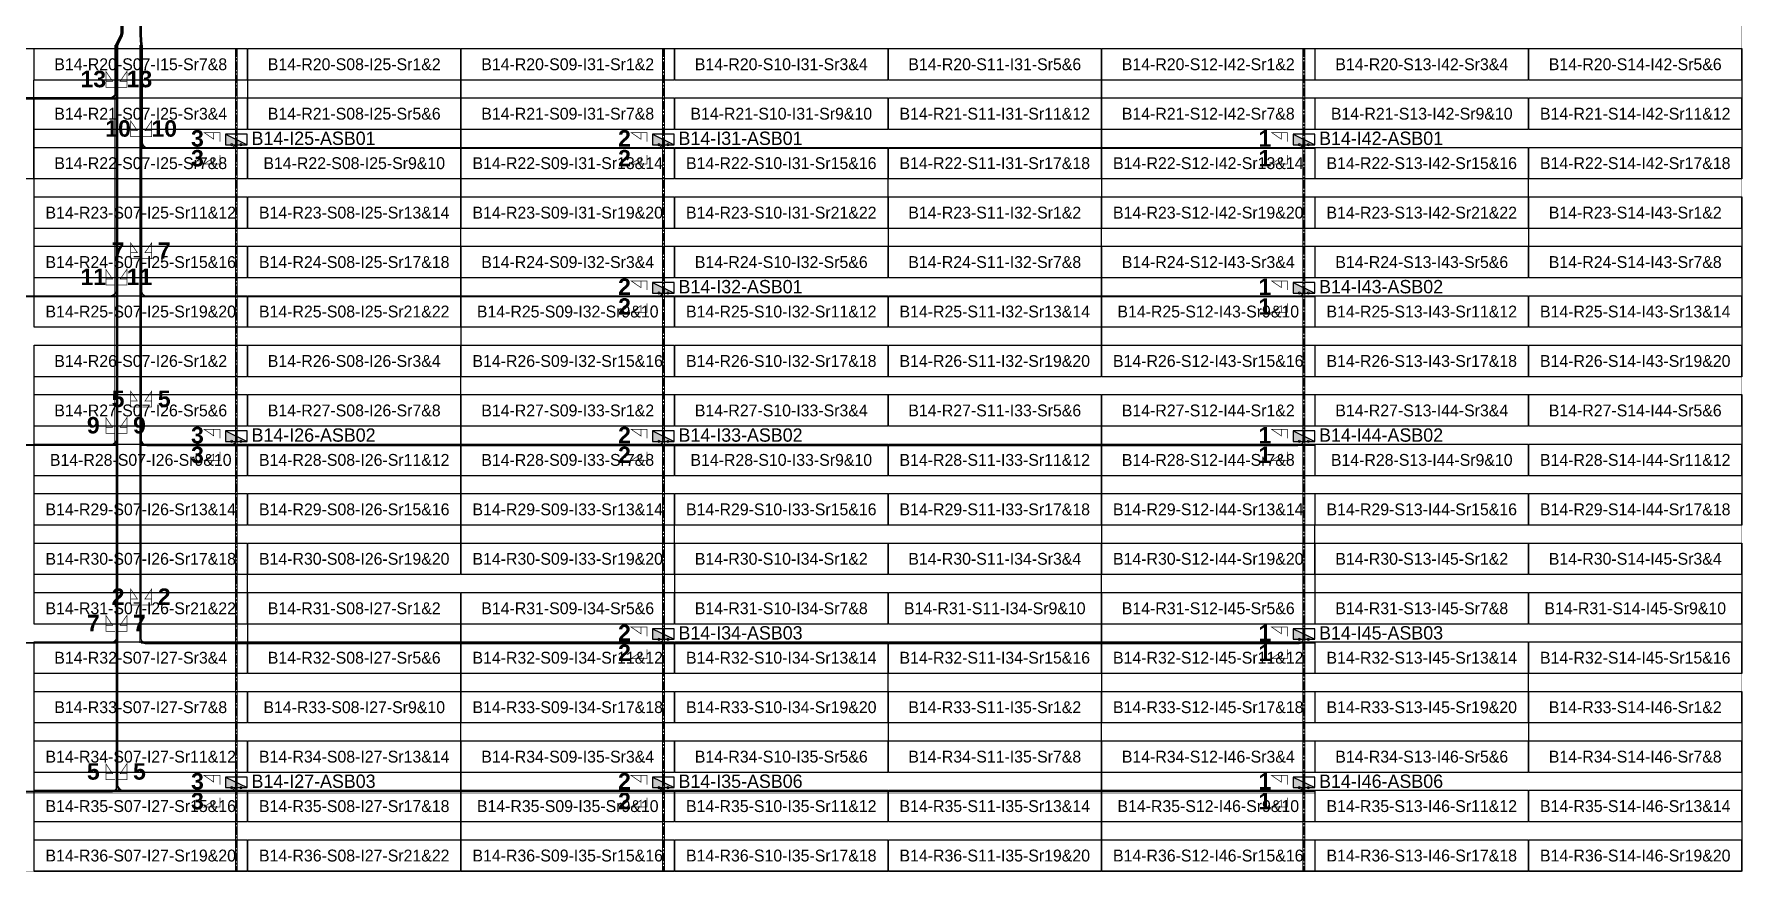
# Model space of a CAD drawing. Header units: metres. Extents: x 529524 to 529977, y 2674144 to 2674419.
# Drawn here: x 529718.4 to 529977.5, y 2674144.2 to 2674271.2 of the extents above; entities that cross this region are included whole.
import ezdxf
from ezdxf.enums import TextEntityAlignment as Align

# ---------------------------------------------------------------- set-up
doc = ezdxf.new("R2010")
doc.units = ezdxf.units.M
doc.linetypes.add('CENTER', pattern=[2, 1.25, -0.25, 0.25, -0.25])
doc.layers.add('Boundary-12.5 MW Block', color=6, linetype='Continuous', lineweight=9)
doc.layers.add('PILE', color=1, linetype='Continuous', lineweight=15)
for name, color, linetype in [('DC Trench BL-14', 40, 'Continuous'), ('E-Inverter Grouping', 2, 'Continuous'), ('Excavation', 7, 'Continuous'), ('Inverter Block-14', 7, 'Continuous'), ('LT Cable(AG) INV to LT Panel BL-14', 2, 'Continuous'), ('Messenger Wire Block-13 (Master Path)', 30, 'Continuous'), ('Messenger Wire Block-14 (MW Path)', 191, 'Continuous'), ('Messenger Wire Exc Link', 7, 'Continuous'), ('MMS Table Block-14', 8, 'Continuous'), ('Plan Line - DC BL-14', 40, 'Continuous'), ('Section Marking BL-14', 2, 'Continuous')]:
    doc.layers.add(name, color=color, linetype=linetype)
doc.styles.add('BoldTextStyle', font='arialbd.ttf')
doc.styles.get("Standard").update_dxf_attribs({"font": 'Adani Regular.ttf'})

# ---------------------------------------------------------------- blocks, each defined once
blk = doc.blocks.new('MMS Table (32.292 x 4.788)')
at = {"color": 0}
blk.add_lwpolyline([(0, -0.002), (0, 4.786), (32.292, 4.786), (32.292, -0.002)], close=True, dxfattribs=at)
at = {"color": 7}
blk.add_attdef('ID1', text='', height=1.8, dxfattribs=at).set_placement((16.146, 2.392), align=Align.MIDDLE_CENTER)
blk = doc.blocks.new('Inverter Block')
h = blk.add_hatch(color=0)
h.dxf.hatch_style = 1
h.paths.add_polyline_path([(-1.46, 2.27), (-1.46, 0.85), (1.46, 0.85)])
at = {"color": 0}
blk.add_lwpolyline([(1.46, 2.27), (-1.46, 2.27), (-1.46, 0.85), (1.46, 0.85)], close=True, dxfattribs=at)
blk.add_lwpolyline([(-1.46, 2.27), (1.46, 0.85)], dxfattribs=at)
at = {"layer": 'PILE'}
for centre in [(-0.61, 0.85), (0.61, 0.85)]:
    blk.add_circle(centre, 0.156, dxfattribs=at)
at = {"color": 7}
blk.add_attdef('ID', (-1.46, 3.01), '', height=1.8, dxfattribs=at)

msp = doc.modelspace()

# ---------------------------------------------------------------- linework, layer by layer
at = {"layer": 'Boundary-12.5 MW Block', "const_width": 0.05}
msp.add_lwpolyline([(529524.05, 2674419.08), (529945.04, 2674419.08), (529945.04, 2674411.58), (529977.44, 2674411.58), (529977.44, 2674144.29), (529524.05, 2674144.29)], close=True, dxfattribs=at)
at = {"layer": 'DC Trench BL-14', "color": 40, "const_width": 0.15}
for points in [[(529749.2, 2674269.08), (529748.9, 2674269.08), (529748.9, 2674144.29), (529749.2, 2674144.29)], [(529813.99, 2674269.08), (529813.69, 2674269.08), (529813.69, 2674144.29), (529813.99, 2674144.29)], [(529911.16, 2674269.08), (529910.86, 2674269.08), (529910.86, 2674144.29), (529911.16, 2674144.29)]]:
    msp.add_lwpolyline(points, close=True, dxfattribs=at)
at = {"layer": 'E-Inverter Grouping'}
for points in [[(529750.69, 2674269.08), (529750.69, 2674264.29), (529718.3, 2674264.29), (529718.3, 2674249.29), (529653.52, 2674249.29), (529653.52, 2674241.79), (529621.22, 2674241.79), (529621.22, 2674269.08)], [(529718.4, 2674226.79), (529718.4, 2674261.58), (529750.79, 2674261.58), (529750.79, 2674269.08), (529783.08, 2674269.08), (529783.08, 2674226.79)], [(529880.26, 2674269.08), (529880.26, 2674249.29), (529847.87, 2674249.29), (529847.87, 2674241.79), (529783.18, 2674241.79), (529783.18, 2674269.08)], [(529977.44, 2674269.08), (529977.44, 2674249.29), (529945.04, 2674249.29), (529945.04, 2674241.79), (529880.36, 2674241.79), (529880.36, 2674269.08)], [(529783.08, 2674224.08), (529783.08, 2674189.29), (529750.69, 2674189.29), (529750.69, 2674181.79), (529718.4, 2674181.79), (529718.4, 2674224.08)], [(529783.08, 2674144.29), (529718.4, 2674144.29), (529718.4, 2674179.08), (529750.79, 2674179.08), (529750.79, 2674186.58), (529783.08, 2674186.58)]]:
    msp.add_lwpolyline(points, close=True, dxfattribs=at)
at = {"layer": 'E-Inverter Grouping', "color": 3}
for points in [[(529880.26, 2674219.29), (529783.18, 2674219.29), (529783.18, 2674239.08), (529847.97, 2674239.08), (529847.97, 2674246.58), (529880.26, 2674246.58)], [(529977.44, 2674219.29), (529880.36, 2674219.29), (529880.36, 2674239.08), (529945.14, 2674239.08), (529945.14, 2674246.58), (529977.44, 2674246.58)], [(529880.26, 2674216.58), (529880.26, 2674196.79), (529815.48, 2674196.79), (529815.48, 2674189.29), (529783.18, 2674189.29), (529783.18, 2674216.58)], [(529977.44, 2674216.58), (529977.44, 2674196.79), (529912.65, 2674196.79), (529912.65, 2674189.29), (529880.36, 2674189.29), (529880.36, 2674216.58)], [(529880.26, 2674194.08), (529880.26, 2674174.29), (529847.87, 2674174.29), (529847.87, 2674166.79), (529783.18, 2674166.79), (529783.18, 2674186.58), (529815.58, 2674186.58), (529815.58, 2674194.08)], [(529977.44, 2674194.08), (529977.44, 2674174.29), (529945.04, 2674174.29), (529945.04, 2674166.79), (529880.36, 2674166.79), (529880.36, 2674186.58), (529912.75, 2674186.58), (529912.75, 2674194.08)], [(529880.26, 2674144.29), (529783.18, 2674144.29), (529783.18, 2674164.08), (529847.97, 2674164.08), (529847.97, 2674171.58), (529880.26, 2674171.58)], [(529977.44, 2674144.29), (529880.36, 2674144.29), (529880.36, 2674164.08), (529945.14, 2674164.08), (529945.14, 2674171.58), (529977.44, 2674171.58)]]:
    msp.add_lwpolyline(points, close=True, dxfattribs=at)
at = {"layer": 'Excavation', "color": 3, "const_width": 0.1}
for points in [[(529739.11, 2674301.17), (529731.65, 2674301.17), (529731.65, 2674271.21)], [(529739.27, 2674299.25), (529734.5, 2674299.25), (529734.5, 2674271.18)]]:
    msp.add_lwpolyline(points, dxfattribs=at)
at = {"layer": 'LT Cable(AG) INV to LT Panel BL-14'}
for points in [[(529746.48, 2674300.35), (529740.99, 2674300.35, -0.129355), (529740.55, 2674300.47), (529739.32, 2674301.17, 0.129355), (529738.88, 2674301.28), (529732.43, 2674301.28, 0.414214), (529731.53, 2674300.38), (529731.53, 2674271.44, -0.114534), (529731.44, 2674271.04), (529730.83, 2674269.81, 0.114534), (529730.74, 2674269.41), (529730.74, 2674262.45, -0.414214), (529729.84, 2674261.55), (529591.37, 2674261.55, -0.414214), (529590.47, 2674262.45), (529590.47, 2674262.69)], [(529746.48, 2674300.3), (529740.99, 2674300.3, -0.129355), (529740.55, 2674300.42), (529739.32, 2674301.12, 0.129355), (529738.88, 2674301.23), (529732.48, 2674301.23, 0.414214), (529731.58, 2674300.33), (529731.58, 2674271.43, -0.114534), (529731.49, 2674271.03), (529730.88, 2674269.8, 0.114534), (529730.79, 2674269.4), (529730.79, 2674232.4, -0.414214), (529729.89, 2674231.5), (529591.37, 2674231.5, -0.414214), (529590.47, 2674232.4), (529590.47, 2674232.69)], [(529744.54, 2674300.25), (529740.99, 2674300.25, -0.129355), (529740.55, 2674300.37), (529739.32, 2674301.07, 0.129355), (529738.88, 2674301.18), (529732.53, 2674301.18, 0.414214), (529731.63, 2674300.28), (529731.63, 2674271.42, -0.114534), (529731.54, 2674271.02), (529730.93, 2674269.78, 0.114534), (529730.84, 2674269.39), (529730.84, 2674209.85, -0.414214), (529729.94, 2674208.95), (529591.37, 2674208.95, -0.414214), (529590.47, 2674209.85), (529590.47, 2674210.19)], [(529744.54, 2674300.2), (529740.99, 2674300.2, -0.129355), (529740.55, 2674300.32), (529739.32, 2674301.02, 0.129355), (529738.88, 2674301.13), (529732.58, 2674301.13, 0.414214), (529731.68, 2674300.23), (529731.68, 2674271.41, -0.114534), (529731.59, 2674271.01), (529730.98, 2674269.77, 0.114534), (529730.89, 2674269.38), (529730.89, 2674179.8, -0.414214), (529729.99, 2674178.9), (529591.37, 2674178.9, -0.414214), (529590.47, 2674179.8), (529590.47, 2674180.19)], [(529742.47, 2674300.15), (529740.99, 2674300.15, -0.129355), (529740.55, 2674300.27), (529739.32, 2674300.97, 0.129355), (529738.88, 2674301.08), (529732.63, 2674301.08, 0.414214), (529731.73, 2674300.18), (529731.73, 2674271.39, -0.114534), (529731.64, 2674271), (529731.03, 2674269.76, 0.114534), (529730.94, 2674269.36), (529730.94, 2674157.25, -0.414214), (529730.04, 2674156.35), (529591.37, 2674156.35, -0.414214), (529590.47, 2674157.25), (529590.47, 2674157.69)], [(529746.48, 2674300.38), (529740.99, 2674300.38, -0.129355), (529740.55, 2674300.5), (529739.32, 2674301.19, 0.129355), (529738.88, 2674301.31), (529732.41, 2674301.31, 0.414214), (529731.51, 2674300.41), (529731.51, 2674271.45, -0.114534), (529731.42, 2674271.05), (529730.81, 2674269.81, 0.114534), (529730.72, 2674269.42), (529730.72, 2674262.47, -0.414214), (529729.82, 2674261.57), (529688.55, 2674261.57, -0.414214), (529687.65, 2674262.47), (529687.65, 2674262.69)], [(529746.48, 2674300.33), (529740.99, 2674300.33, -0.129355), (529740.55, 2674300.45), (529739.32, 2674301.14, 0.129355), (529738.88, 2674301.26), (529732.46, 2674301.26, 0.414214), (529731.56, 2674300.36), (529731.56, 2674271.44, -0.114534), (529731.47, 2674271.04), (529730.86, 2674269.8, 0.114534), (529730.77, 2674269.41), (529730.77, 2674232.42, -0.414214), (529729.87, 2674231.52), (529688.55, 2674231.52, -0.414214), (529687.65, 2674232.42), (529687.65, 2674232.69)], [(529744.54, 2674300.28), (529740.99, 2674300.28, -0.129355), (529740.55, 2674300.4), (529739.32, 2674301.09, 0.129355), (529738.88, 2674301.21), (529732.51, 2674301.21, 0.414214), (529731.61, 2674300.31), (529731.61, 2674271.42, -0.114534), (529731.52, 2674271.03), (529730.91, 2674269.79, 0.114534), (529730.82, 2674269.39), (529730.82, 2674209.87, -0.414214), (529729.92, 2674208.97), (529688.55, 2674208.97, -0.414214), (529687.65, 2674209.87), (529687.65, 2674210.19)], [(529744.54, 2674300.23), (529740.99, 2674300.23, -0.129355), (529740.55, 2674300.35), (529739.32, 2674301.04, 0.129355), (529738.88, 2674301.16), (529732.56, 2674301.16, 0.414214), (529731.66, 2674300.26), (529731.66, 2674271.41, -0.114534), (529731.57, 2674271.02), (529730.96, 2674269.78, 0.114534), (529730.87, 2674269.38), (529730.87, 2674179.82, -0.414214), (529729.97, 2674178.92), (529688.55, 2674178.92, -0.414214), (529687.65, 2674179.82), (529687.65, 2674180.19)], [(529742.47, 2674300.18), (529740.99, 2674300.18, -0.129355), (529740.55, 2674300.3), (529739.32, 2674300.99, 0.129355), (529738.88, 2674301.11), (529732.61, 2674301.11, 0.414214), (529731.71, 2674300.21), (529731.71, 2674271.4, -0.114534), (529731.62, 2674271), (529731.01, 2674269.77, 0.114534), (529730.92, 2674269.37), (529730.92, 2674157.27, -0.414214), (529730.02, 2674156.37), (529688.55, 2674156.37, -0.414214), (529687.65, 2674157.27), (529687.65, 2674157.69)], [(529742.47, 2674300.13), (529740.99, 2674300.13, -0.129355), (529740.55, 2674300.25), (529739.32, 2674300.94, 0.129355), (529738.88, 2674301.06), (529732.66, 2674301.06, 0.414214), (529731.76, 2674300.16), (529731.76, 2674271.39, -0.114534), (529731.67, 2674270.99), (529731.06, 2674269.76, 0.114534), (529730.97, 2674269.36), (529730.97, 2674157.45, 0.414214), (529731.87, 2674156.55), (529910.11, 2674156.55, 0.414214), (529911.01, 2674157.45), (529911.01, 2674157.69)], [(529742.47, 2674300.1), (529740.99, 2674300.1, -0.129355), (529740.55, 2674300.22), (529739.32, 2674300.92, 0.129355), (529738.88, 2674301.03), (529732.68, 2674301.03, 0.414214), (529731.78, 2674300.13), (529731.78, 2674271.38, -0.114534), (529731.69, 2674270.99), (529731.08, 2674269.75, 0.114534), (529730.99, 2674269.35), (529730.99, 2674157.47, 0.414214), (529731.89, 2674156.57), (529812.94, 2674156.57, 0.414214), (529813.84, 2674157.47), (529813.84, 2674157.69)]]:
    msp.add_lwpolyline(points, format="xyb", dxfattribs=at)
at = {"layer": 'LT Cable(AG) INV to LT Panel BL-14', "color": 5}
for points in [[(529741.45, 2674299.77), (529741.25, 2674299.77, -0.14706), (529740.76, 2674299.92), (529739.34, 2674300.86, 0.14706), (529738.84, 2674301.01), (529732.71, 2674301.01, 0.414214), (529731.81, 2674300.11), (529731.81, 2674271.38, -0.114534), (529731.72, 2674270.98), (529731.11, 2674269.74, 0.114534), (529731.02, 2674269.35), (529731.02, 2674157.5, 0.414214), (529731.92, 2674156.6), (529748.15, 2674156.6, 0.414214), (529749.05, 2674157.5), (529749.05, 2674157.69)], [(529741.45, 2674299.73), (529741.15, 2674299.73, 0.05366), (529740.95, 2674299.71), (529739.37, 2674299.37, -0.05366), (529739.18, 2674299.35), (529735.3, 2674299.35, 0.414214), (529734.4, 2674298.45), (529734.4, 2674271.2, 0.017353), (529734.4, 2674271.14), (529734.5, 2674269.62, -0.017353), (529734.51, 2674269.56), (529734.51, 2674179.74, 0.414214), (529735.41, 2674178.84), (529910.11, 2674178.84, 0.414214), (529911.01, 2674179.74), (529911.01, 2674180.19)], [(529741.45, 2674299.71), (529741.15, 2674299.71, 0.05366), (529740.95, 2674299.69), (529739.37, 2674299.34, -0.05366), (529739.18, 2674299.32), (529735.32, 2674299.32, 0.414214), (529734.42, 2674298.42), (529734.42, 2674271.21, 0.017353), (529734.42, 2674271.14), (529734.53, 2674269.62, -0.017353), (529734.53, 2674269.56), (529734.53, 2674179.76, 0.414214), (529735.43, 2674178.86), (529812.94, 2674178.86, 0.414214), (529813.84, 2674179.76), (529813.84, 2674180.19)], [(529743.44, 2674299.68), (529741.15, 2674299.68, 0.05366), (529740.95, 2674299.66), (529739.37, 2674299.32, -0.05366), (529739.18, 2674299.3), (529735.35, 2674299.3, 0.414214), (529734.45, 2674298.4), (529734.45, 2674271.21, 0.017353), (529734.45, 2674271.14), (529734.55, 2674269.62, -0.017353), (529734.56, 2674269.56), (529734.56, 2674209.79, 0.414214), (529735.46, 2674208.89), (529910.11, 2674208.89, 0.414214), (529911.01, 2674209.79), (529911.01, 2674210.19)], [(529743.44, 2674299.66), (529741.15, 2674299.66, 0.05366), (529740.95, 2674299.64), (529739.37, 2674299.29, -0.05366), (529739.18, 2674299.27), (529735.37, 2674299.27, 0.414214), (529734.47, 2674298.37), (529734.47, 2674271.21, 0.017353), (529734.47, 2674271.14), (529734.58, 2674269.62, -0.017353), (529734.58, 2674269.56), (529734.58, 2674209.81, 0.414214), (529735.48, 2674208.91), (529812.94, 2674208.91, 0.414214), (529813.84, 2674209.81), (529813.84, 2674210.19)], [(529743.44, 2674299.63), (529741.15, 2674299.63, 0.05366), (529740.95, 2674299.61), (529739.37, 2674299.27, -0.05366), (529739.18, 2674299.25), (529735.4, 2674299.25, 0.414214), (529734.5, 2674298.35), (529734.5, 2674271.21, 0.017353), (529734.5, 2674271.15), (529734.6, 2674269.63, -0.017353), (529734.61, 2674269.56), (529734.61, 2674209.84, 0.414214), (529735.51, 2674208.94), (529748.15, 2674208.94, 0.414214), (529749.05, 2674209.84), (529749.05, 2674210.19)], [(529743.44, 2674299.61), (529741.15, 2674299.61, 0.05366), (529740.95, 2674299.59), (529739.37, 2674299.24, -0.05366), (529739.18, 2674299.22), (529735.42, 2674299.22, 0.414214), (529734.52, 2674298.32), (529734.52, 2674271.21, 0.017353), (529734.52, 2674271.15), (529734.63, 2674269.63, -0.017353), (529734.63, 2674269.56), (529734.63, 2674232.36, 0.414214), (529735.53, 2674231.46), (529910.11, 2674231.46, 0.414214), (529911.01, 2674232.36), (529911.01, 2674232.69)], [(529745.6, 2674299.58), (529741.15, 2674299.58, 0.05366), (529740.95, 2674299.56), (529739.37, 2674299.22, -0.05366), (529739.18, 2674299.2), (529735.45, 2674299.2, 0.414214), (529734.55, 2674298.3), (529734.55, 2674271.21, 0.017353), (529734.55, 2674271.15), (529734.65, 2674269.63, -0.017353), (529734.66, 2674269.56), (529734.66, 2674232.39, 0.414214), (529735.56, 2674231.49), (529812.94, 2674231.49, 0.414214), (529813.84, 2674232.39), (529813.84, 2674232.69)], [(529745.6, 2674299.56), (529741.15, 2674299.56, 0.05366), (529740.95, 2674299.54), (529739.37, 2674299.19, -0.05366), (529739.18, 2674299.17), (529735.47, 2674299.17, 0.414214), (529734.57, 2674298.27), (529734.57, 2674271.21, 0.017353), (529734.57, 2674271.15), (529734.68, 2674269.63, -0.017353), (529734.68, 2674269.57), (529734.68, 2674254.91, 0.414214), (529735.58, 2674254.01), (529910.11, 2674254.01, 0.414214), (529911.01, 2674254.91), (529911.01, 2674255.19)], [(529745.6, 2674299.53), (529741.15, 2674299.53, 0.05366), (529740.95, 2674299.51), (529739.37, 2674299.17, -0.05366), (529739.18, 2674299.15), (529735.5, 2674299.15, 0.414214), (529734.6, 2674298.25), (529734.6, 2674271.21, 0.017353), (529734.6, 2674271.15), (529734.7, 2674269.63, -0.017353), (529734.71, 2674269.57), (529734.71, 2674254.94, 0.414214), (529735.61, 2674254.04), (529812.94, 2674254.04, 0.414214), (529813.84, 2674254.94), (529813.84, 2674255.19)], [(529745.6, 2674299.51), (529741.15, 2674299.51, 0.05366), (529740.95, 2674299.49), (529739.37, 2674299.14, -0.05366), (529739.18, 2674299.12), (529735.52, 2674299.12, 0.414214), (529734.62, 2674298.22), (529734.62, 2674271.21, 0.017353), (529734.62, 2674271.15), (529734.73, 2674269.63, -0.017353), (529734.73, 2674269.57), (529734.73, 2674254.96, 0.414214), (529735.63, 2674254.06), (529748.15, 2674254.06, 0.414214), (529749.05, 2674254.96), (529749.05, 2674255.19)]]:
    msp.add_lwpolyline(points, format="xyb", dxfattribs=at)
at = {"layer": 'Messenger Wire Block-13 (Master Path)'}
for points in [[(529730.85, 2674156.44), (529730.85, 2674269.59)], [(529734.61, 2674178.94), (529734.61, 2674269.59)], [(529588.83, 2674261.44), (529730.85, 2674261.44)], [(529734.61, 2674253.94), (529912.65, 2674253.94)], [(529588.83, 2674231.44), (529730.85, 2674231.44)], [(529734.61, 2674231.44), (529912.65, 2674231.44)], [(529588.83, 2674208.94), (529730.85, 2674208.94)], [(529734.61, 2674208.94), (529912.65, 2674208.94)], [(529588.83, 2674178.94), (529730.85, 2674178.94)], [(529734.61, 2674178.94), (529912.65, 2674178.94)], [(529588.83, 2674156.44), (529912.65, 2674156.44)]]:
    msp.add_lwpolyline(points, dxfattribs=at)
at = {"layer": 'Messenger Wire Block-14 (MW Path)', "const_width": 0.1}
for points in [[(529730.6, 2674208.94), (529730.6, 2674269.59)], [(529731.1, 2674156.44), (529731.1, 2674269.59)], [(529734.36, 2674178.94), (529734.36, 2674269.59)], [(529734.86, 2674253.94), (529734.86, 2674269.59)], [(529588.83, 2674261.44), (529730.85, 2674261.44)], [(529734.61, 2674253.94), (529912.65, 2674253.94)], [(529588.83, 2674231.44), (529730.85, 2674231.44)], [(529734.61, 2674231.44), (529912.65, 2674231.44)], [(529588.83, 2674208.94), (529730.85, 2674208.94)], [(529734.61, 2674208.94), (529912.65, 2674208.94)], [(529588.83, 2674178.94), (529730.85, 2674178.94)], [(529734.61, 2674178.94), (529912.65, 2674178.94)], [(529588.83, 2674156.19), (529912.65, 2674156.19)]]:
    msp.add_lwpolyline(points, dxfattribs=at)
at = {"layer": 'Messenger Wire Exc Link'}
for points in [[(529731.65, 2674271.21), (529730.85, 2674269.59)], [(529734.5, 2674271.18), (529734.61, 2674269.59)]]:
    msp.add_lwpolyline(points, dxfattribs=at)
at = {"layer": 'Plan Line - DC BL-14', "color": 6, "linetype": 'CENTER'}
for points in [[(529749.05, 2674269.08), (529749.05, 2674144.29)], [(529813.84, 2674269.08), (529813.84, 2674144.29)], [(529911.01, 2674269.08), (529911.01, 2674144.29)]]:
    msp.add_lwpolyline(points, dxfattribs=at)
at = {"layer": 'Section Marking BL-14', "color": 94, "lineweight": 35, "true_color": 0x00a500, "const_width": 0.1}
for points in [[(529730.65, 2674263.19), (529729.26, 2674263.19), (529729.26, 2674265.59), (529730.27, 2674264.11), (529729.26, 2674264.11)], [(529731.05, 2674263.19), (529732.44, 2674263.19), (529732.44, 2674265.59), (529731.43, 2674264.11), (529732.44, 2674264.11)], [(529734.41, 2674255.69), (529733.02, 2674255.69), (529733.02, 2674258.09), (529734.03, 2674256.61), (529733.02, 2674256.61)], [(529734.81, 2674255.69), (529736.2, 2674255.69), (529736.2, 2674258.09), (529735.19, 2674256.61), (529736.2, 2674256.61)], [(529746.55, 2674254.94), (529746.55, 2674256.33), (529744.15, 2674256.33), (529745.63, 2674255.32), (529745.63, 2674256.33)], [(529811.34, 2674254.94), (529811.34, 2674256.33), (529808.94, 2674256.33), (529810.42, 2674255.32), (529810.42, 2674256.33)], [(529908.51, 2674254.94), (529908.51, 2674256.33), (529906.11, 2674256.33), (529907.59, 2674255.32), (529907.59, 2674256.33)], [(529746.55, 2674252.94), (529746.55, 2674251.55), (529744.15, 2674251.55), (529745.63, 2674252.56), (529745.63, 2674251.55)], [(529811.34, 2674252.94), (529811.34, 2674251.55), (529808.94, 2674251.55), (529810.42, 2674252.56), (529810.42, 2674251.55)], [(529908.51, 2674252.94), (529908.51, 2674251.55), (529906.11, 2674251.55), (529907.59, 2674252.56), (529907.59, 2674251.55)], [(529734.41, 2674237.19), (529733.02, 2674237.19), (529733.02, 2674239.59), (529734.03, 2674238.11), (529733.02, 2674238.11)], [(529734.81, 2674237.19), (529736.2, 2674237.19), (529736.2, 2674239.59), (529735.19, 2674238.11), (529736.2, 2674238.11)], [(529730.65, 2674233.19), (529729.26, 2674233.19), (529729.26, 2674235.59), (529730.27, 2674234.11), (529729.26, 2674234.11)], [(529731.05, 2674233.19), (529732.44, 2674233.19), (529732.44, 2674235.59), (529731.43, 2674234.11), (529732.44, 2674234.11)], [(529811.34, 2674232.44), (529811.34, 2674233.83), (529808.94, 2674233.83), (529810.42, 2674232.82), (529810.42, 2674233.83)], [(529908.51, 2674232.44), (529908.51, 2674233.83), (529906.11, 2674233.83), (529907.59, 2674232.82), (529907.59, 2674233.83)], [(529811.34, 2674230.44), (529811.34, 2674229.05), (529808.94, 2674229.05), (529810.42, 2674230.06), (529810.42, 2674229.05)], [(529908.51, 2674230.44), (529908.51, 2674229.05), (529906.11, 2674229.05), (529907.59, 2674230.06), (529907.59, 2674229.05)], [(529734.41, 2674214.69), (529733.02, 2674214.69), (529733.02, 2674217.09), (529734.03, 2674215.61), (529733.02, 2674215.61)], [(529734.81, 2674214.69), (529736.2, 2674214.69), (529736.2, 2674217.09), (529735.19, 2674215.61), (529736.2, 2674215.61)], [(529730.65, 2674210.69), (529729.26, 2674210.69), (529729.26, 2674213.09), (529730.27, 2674211.61), (529729.26, 2674211.61)], [(529731.05, 2674210.69), (529732.44, 2674210.69), (529732.44, 2674213.09), (529731.43, 2674211.61), (529732.44, 2674211.61)], [(529746.55, 2674209.94), (529746.55, 2674211.33), (529744.15, 2674211.33), (529745.63, 2674210.32), (529745.63, 2674211.33)], [(529811.34, 2674209.94), (529811.34, 2674211.33), (529808.94, 2674211.33), (529810.42, 2674210.32), (529810.42, 2674211.33)], [(529908.51, 2674209.94), (529908.51, 2674211.33), (529906.11, 2674211.33), (529907.59, 2674210.32), (529907.59, 2674211.33)], [(529746.55, 2674207.94), (529746.55, 2674206.55), (529744.15, 2674206.55), (529745.63, 2674207.56), (529745.63, 2674206.55)], [(529811.34, 2674207.94), (529811.34, 2674206.55), (529808.94, 2674206.55), (529810.42, 2674207.56), (529810.42, 2674206.55)], [(529908.51, 2674207.94), (529908.51, 2674206.55), (529906.11, 2674206.55), (529907.59, 2674207.56), (529907.59, 2674206.55)], [(529734.41, 2674184.69), (529733.02, 2674184.69), (529733.02, 2674187.09), (529734.03, 2674185.61), (529733.02, 2674185.61)], [(529734.81, 2674184.69), (529736.2, 2674184.69), (529736.2, 2674187.09), (529735.19, 2674185.61), (529736.2, 2674185.61)], [(529730.65, 2674180.69), (529729.26, 2674180.69), (529729.26, 2674183.09), (529730.27, 2674181.61), (529729.26, 2674181.61)], [(529731.05, 2674180.69), (529732.44, 2674180.69), (529732.44, 2674183.09), (529731.43, 2674181.61), (529732.44, 2674181.61)], [(529811.34, 2674179.94), (529811.34, 2674181.33), (529808.94, 2674181.33), (529810.42, 2674180.32), (529810.42, 2674181.33)], [(529908.51, 2674179.94), (529908.51, 2674181.33), (529906.11, 2674181.33), (529907.59, 2674180.32), (529907.59, 2674181.33)], [(529811.34, 2674177.94), (529811.34, 2674176.55), (529808.94, 2674176.55), (529810.42, 2674177.56), (529810.42, 2674176.55)], [(529908.51, 2674177.94), (529908.51, 2674176.55), (529906.11, 2674176.55), (529907.59, 2674177.56), (529907.59, 2674176.55)], [(529730.65, 2674158.19), (529729.26, 2674158.19), (529729.26, 2674160.59), (529730.27, 2674159.11), (529729.26, 2674159.11)], [(529731.05, 2674158.19), (529732.44, 2674158.19), (529732.44, 2674160.59), (529731.43, 2674159.11), (529732.44, 2674159.11)], [(529746.55, 2674157.44), (529746.55, 2674158.83), (529744.15, 2674158.83), (529745.63, 2674157.82), (529745.63, 2674158.83)], [(529811.34, 2674157.44), (529811.34, 2674158.83), (529808.94, 2674158.83), (529810.42, 2674157.82), (529810.42, 2674158.83)], [(529908.51, 2674157.44), (529908.51, 2674158.83), (529906.11, 2674158.83), (529907.59, 2674157.82), (529907.59, 2674158.83)], [(529746.55, 2674155.44), (529746.55, 2674154.05), (529744.15, 2674154.05), (529745.63, 2674155.06), (529745.63, 2674154.05)], [(529811.34, 2674155.44), (529811.34, 2674154.05), (529808.94, 2674154.05), (529810.42, 2674155.06), (529810.42, 2674154.05)], [(529908.51, 2674155.44), (529908.51, 2674154.05), (529906.11, 2674154.05), (529907.59, 2674155.06), (529907.59, 2674154.05)]]:
    msp.add_lwpolyline(points, dxfattribs=at)

# ---------------------------------------------------------------- block references
at = {"layer": 'Inverter Block-14'}
ref = msp.add_blockref('Inverter Block', (529749.05, 2674253.53), dxfattribs=dict(at, xscale=1.124999999976148, yscale=1.124999999976148, zscale=1.124999999976148))
ref.add_attrib('ID', 'B14-I25-ASB01', (529751.36, 2674254.44), dxfattribs={"layer": '0', "color": 7, "height": 2.025})
ref = msp.add_blockref('Inverter Block', (529813.84, 2674253.53), dxfattribs=dict(at, xscale=1.124999999976148, yscale=1.124999999976148, zscale=1.124999999976148))
ref.add_attrib('ID', 'B14-I31-ASB01', (529816.14, 2674254.44), dxfattribs={"layer": '0', "color": 7, "height": 2.025})
ref = msp.add_blockref('Inverter Block', (529911.01, 2674253.53), dxfattribs=dict(at, xscale=1.124999999976148, yscale=1.124999999976148, zscale=1.124999999976148))
ref.add_attrib('ID', 'B14-I42-ASB01', (529913.32, 2674254.44), dxfattribs={"layer": '0', "color": 7, "height": 2.025})
ref = msp.add_blockref('Inverter Block', (529813.84, 2674231.03), dxfattribs=dict(at, xscale=1.124999999976148, yscale=1.124999999976148, zscale=1.124999999976148))
ref.add_attrib('ID', 'B14-I32-ASB01', (529816.14, 2674231.94), dxfattribs={"layer": '0', "color": 7, "height": 2.025})
ref = msp.add_blockref('Inverter Block', (529911.01, 2674231.03), dxfattribs=dict(at, xscale=1.124999999976148, yscale=1.124999999976148, zscale=1.124999999976148))
ref.add_attrib('ID', 'B14-I43-ASB02', (529913.32, 2674231.94), dxfattribs={"layer": '0', "color": 7, "height": 2.025})
ref = msp.add_blockref('Inverter Block', (529749.05, 2674208.53), dxfattribs=dict(at, xscale=1.124999999976148, yscale=1.124999999976148, zscale=1.124999999976148))
ref.add_attrib('ID', 'B14-I26-ASB02', (529751.36, 2674209.44), dxfattribs={"layer": '0', "color": 7, "height": 2.025})
ref = msp.add_blockref('Inverter Block', (529813.84, 2674208.53), dxfattribs=dict(at, xscale=1.124999999976148, yscale=1.124999999976148, zscale=1.124999999976148))
ref.add_attrib('ID', 'B14-I33-ASB02', (529816.14, 2674209.44), dxfattribs={"layer": '0', "color": 7, "height": 2.025})
ref = msp.add_blockref('Inverter Block', (529911.01, 2674208.53), dxfattribs=dict(at, xscale=1.124999999976148, yscale=1.124999999976148, zscale=1.124999999976148))
ref.add_attrib('ID', 'B14-I44-ASB02', (529913.32, 2674209.44), dxfattribs={"layer": '0', "color": 7, "height": 2.025})
ref = msp.add_blockref('Inverter Block', (529813.84, 2674178.53), dxfattribs=dict(at, xscale=1.124999999976148, yscale=1.124999999976148, zscale=1.124999999976148))
ref.add_attrib('ID', 'B14-I34-ASB03', (529816.14, 2674179.44), dxfattribs={"layer": '0', "color": 7, "height": 2.025})
ref = msp.add_blockref('Inverter Block', (529911.01, 2674178.53), dxfattribs=dict(at, xscale=1.124999999976148, yscale=1.124999999976148, zscale=1.124999999976148))
ref.add_attrib('ID', 'B14-I45-ASB03', (529913.32, 2674179.44), dxfattribs={"layer": '0', "color": 7, "height": 2.025})
ref = msp.add_blockref('Inverter Block', (529749.05, 2674156.03), dxfattribs=dict(at, xscale=1.124999999976148, yscale=1.124999999976148, zscale=1.124999999976148))
ref.add_attrib('ID', 'B14-I27-ASB03', (529751.36, 2674156.94), dxfattribs={"layer": '0', "color": 7, "height": 2.025})
ref = msp.add_blockref('Inverter Block', (529813.84, 2674156.03), dxfattribs=dict(at, xscale=1.124999999976148, yscale=1.124999999976148, zscale=1.124999999976148))
ref.add_attrib('ID', 'B14-I35-ASB06', (529816.14, 2674156.94), dxfattribs={"layer": '0', "color": 7, "height": 2.025})
ref = msp.add_blockref('Inverter Block', (529911.01, 2674156.03), dxfattribs=dict(at, xscale=1.124999999976148, yscale=1.124999999976148, zscale=1.124999999976148))
ref.add_attrib('ID', 'B14-I46-ASB06', (529913.32, 2674156.94), dxfattribs={"layer": '0', "color": 7, "height": 2.025})
at = {"layer": 'MMS Table Block-14'}
for p, values in [((529718.4, 2674264.29), {'ID1': 'B14-R20-S07-I15-Sr7&8'}), ((529750.79, 2674264.29), {'ID1': 'B14-R20-S08-I25-Sr1&2'}), ((529783.18, 2674264.29), {'ID1': 'B14-R20-S09-I31-Sr1&2'}), ((529815.58, 2674264.29), {'ID1': 'B14-R20-S10-I31-Sr3&4'}), ((529847.97, 2674264.29), {'ID1': 'B14-R20-S11-I31-Sr5&6'}), ((529880.36, 2674264.29), {'ID1': 'B14-R20-S12-I42-Sr1&2'}), ((529912.75, 2674264.29), {'ID1': 'B14-R20-S13-I42-Sr3&4'}), ((529945.14, 2674264.29), {'ID1': 'B14-R20-S14-I42-Sr5&6'}), ((529718.4, 2674256.79), {'ID1': 'B14-R21-S07-I25-Sr3&4'}), ((529750.79, 2674256.79), {'ID1': 'B14-R21-S08-I25-Sr5&6'}), ((529783.18, 2674256.79), {'ID1': 'B14-R21-S09-I31-Sr7&8'}), ((529815.58, 2674256.79), {'ID1': 'B14-R21-S10-I31-Sr9&10'}), ((529847.97, 2674256.79), {'ID1': 'B14-R21-S11-I31-Sr11&12'}), ((529880.36, 2674256.79), {'ID1': 'B14-R21-S12-I42-Sr7&8'}), ((529912.75, 2674256.79), {'ID1': 'B14-R21-S13-I42-Sr9&10'}), ((529945.14, 2674256.79), {'ID1': 'B14-R21-S14-I42-Sr11&12'}), ((529718.4, 2674249.29), {'ID1': 'B14-R22-S07-I25-Sr7&8'}), ((529750.79, 2674249.29), {'ID1': 'B14-R22-S08-I25-Sr9&10'}), ((529783.18, 2674249.29), {'ID1': 'B14-R22-S09-I31-Sr13&14'}), ((529815.58, 2674249.29), {'ID1': 'B14-R22-S10-I31-Sr15&16'}), ((529847.97, 2674249.29), {'ID1': 'B14-R22-S11-I31-Sr17&18'}), ((529880.36, 2674249.29), {'ID1': 'B14-R22-S12-I42-Sr13&14'}), ((529912.75, 2674249.29), {'ID1': 'B14-R22-S13-I42-Sr15&16'}), ((529945.14, 2674249.29), {'ID1': 'B14-R22-S14-I42-Sr17&18'}), ((529718.4, 2674241.79), {'ID1': 'B14-R23-S07-I25-Sr11&12'}), ((529750.79, 2674241.79), {'ID1': 'B14-R23-S08-I25-Sr13&14'}), ((529783.18, 2674241.79), {'ID1': 'B14-R23-S09-I31-Sr19&20'}), ((529815.58, 2674241.79), {'ID1': 'B14-R23-S10-I31-Sr21&22'}), ((529847.97, 2674241.79), {'ID1': 'B14-R23-S11-I32-Sr1&2'}), ((529880.36, 2674241.79), {'ID1': 'B14-R23-S12-I42-Sr19&20'}), ((529912.75, 2674241.79), {'ID1': 'B14-R23-S13-I42-Sr21&22'}), ((529945.14, 2674241.79), {'ID1': 'B14-R23-S14-I43-Sr1&2'}), ((529718.4, 2674234.29), {'ID1': 'B14-R24-S07-I25-Sr15&16'}), ((529750.79, 2674234.29), {'ID1': 'B14-R24-S08-I25-Sr17&18'}), ((529783.18, 2674234.29), {'ID1': 'B14-R24-S09-I32-Sr3&4'}), ((529815.58, 2674234.29), {'ID1': 'B14-R24-S10-I32-Sr5&6'}), ((529847.97, 2674234.29), {'ID1': 'B14-R24-S11-I32-Sr7&8'}), ((529880.36, 2674234.29), {'ID1': 'B14-R24-S12-I43-Sr3&4'}), ((529912.75, 2674234.29), {'ID1': 'B14-R24-S13-I43-Sr5&6'}), ((529945.14, 2674234.29), {'ID1': 'B14-R24-S14-I43-Sr7&8'}), ((529718.4, 2674226.79), {'ID1': 'B14-R25-S07-I25-Sr19&20'}), ((529750.79, 2674226.79), {'ID1': 'B14-R25-S08-I25-Sr21&22'}), ((529783.18, 2674226.79), {'ID1': 'B14-R25-S09-I32-Sr9&10'}), ((529815.58, 2674226.79), {'ID1': 'B14-R25-S10-I32-Sr11&12'}), ((529847.97, 2674226.79), {'ID1': 'B14-R25-S11-I32-Sr13&14'}), ((529880.36, 2674226.79), {'ID1': 'B14-R25-S12-I43-Sr9&10'}), ((529912.75, 2674226.79), {'ID1': 'B14-R25-S13-I43-Sr11&12'}), ((529945.14, 2674226.79), {'ID1': 'B14-R25-S14-I43-Sr13&14'}), ((529718.4, 2674219.29), {'ID1': 'B14-R26-S07-I26-Sr1&2'}), ((529750.79, 2674219.29), {'ID1': 'B14-R26-S08-I26-Sr3&4'}), ((529783.18, 2674219.29), {'ID1': 'B14-R26-S09-I32-Sr15&16'}), ((529815.58, 2674219.29), {'ID1': 'B14-R26-S10-I32-Sr17&18'}), ((529847.97, 2674219.29), {'ID1': 'B14-R26-S11-I32-Sr19&20'}), ((529880.36, 2674219.29), {'ID1': 'B14-R26-S12-I43-Sr15&16'}), ((529912.75, 2674219.29), {'ID1': 'B14-R26-S13-I43-Sr17&18'}), ((529945.14, 2674219.29), {'ID1': 'B14-R26-S14-I43-Sr19&20'}), ((529718.4, 2674211.79), {'ID1': 'B14-R27-S07-I26-Sr5&6'}), ((529750.79, 2674211.79), {'ID1': 'B14-R27-S08-I26-Sr7&8'}), ((529783.18, 2674211.79), {'ID1': 'B14-R27-S09-I33-Sr1&2'}), ((529815.58, 2674211.79), {'ID1': 'B14-R27-S10-I33-Sr3&4'}), ((529847.97, 2674211.79), {'ID1': 'B14-R27-S11-I33-Sr5&6'}), ((529880.36, 2674211.79), {'ID1': 'B14-R27-S12-I44-Sr1&2'}), ((529912.75, 2674211.79), {'ID1': 'B14-R27-S13-I44-Sr3&4'}), ((529945.14, 2674211.79), {'ID1': 'B14-R27-S14-I44-Sr5&6'}), ((529718.4, 2674204.29), {'ID1': 'B14-R28-S07-I26-Sr9&10'}), ((529750.79, 2674204.29), {'ID1': 'B14-R28-S08-I26-Sr11&12'}), ((529783.18, 2674204.29), {'ID1': 'B14-R28-S09-I33-Sr7&8'}), ((529815.58, 2674204.29), {'ID1': 'B14-R28-S10-I33-Sr9&10'}), ((529847.97, 2674204.29), {'ID1': 'B14-R28-S11-I33-Sr11&12'}), ((529880.36, 2674204.29), {'ID1': 'B14-R28-S12-I44-Sr7&8'}), ((529912.75, 2674204.29), {'ID1': 'B14-R28-S13-I44-Sr9&10'}), ((529945.14, 2674204.29), {'ID1': 'B14-R28-S14-I44-Sr11&12'}), ((529718.4, 2674196.79), {'ID1': 'B14-R29-S07-I26-Sr13&14'}), ((529750.79, 2674196.79), {'ID1': 'B14-R29-S08-I26-Sr15&16'}), ((529783.18, 2674196.79), {'ID1': 'B14-R29-S09-I33-Sr13&14'}), ((529815.58, 2674196.79), {'ID1': 'B14-R29-S10-I33-Sr15&16'}), ((529847.97, 2674196.79), {'ID1': 'B14-R29-S11-I33-Sr17&18'}), ((529880.36, 2674196.79), {'ID1': 'B14-R29-S12-I44-Sr13&14'}), ((529912.75, 2674196.79), {'ID1': 'B14-R29-S13-I44-Sr15&16'}), ((529945.14, 2674196.79), {'ID1': 'B14-R29-S14-I44-Sr17&18'}), ((529718.4, 2674189.29), {'ID1': 'B14-R30-S07-I26-Sr17&18'}), ((529750.79, 2674189.29), {'ID1': 'B14-R30-S08-I26-Sr19&20'}), ((529783.18, 2674189.29), {'ID1': 'B14-R30-S09-I33-Sr19&20'}), ((529815.58, 2674189.29), {'ID1': 'B14-R30-S10-I34-Sr1&2'}), ((529847.97, 2674189.29), {'ID1': 'B14-R30-S11-I34-Sr3&4'}), ((529880.36, 2674189.29), {'ID1': 'B14-R30-S12-I44-Sr19&20'}), ((529912.75, 2674189.29), {'ID1': 'B14-R30-S13-I45-Sr1&2'}), ((529945.14, 2674189.29), {'ID1': 'B14-R30-S14-I45-Sr3&4'}), ((529718.4, 2674181.79), {'ID1': 'B14-R31-S07-I26-Sr21&22'}), ((529750.79, 2674181.79), {'ID1': 'B14-R31-S08-I27-Sr1&2'}), ((529783.18, 2674181.79), {'ID1': 'B14-R31-S09-I34-Sr5&6'}), ((529815.58, 2674181.79), {'ID1': 'B14-R31-S10-I34-Sr7&8'}), ((529847.97, 2674181.79), {'ID1': 'B14-R31-S11-I34-Sr9&10'}), ((529880.36, 2674181.79), {'ID1': 'B14-R31-S12-I45-Sr5&6'}), ((529912.75, 2674181.79), {'ID1': 'B14-R31-S13-I45-Sr7&8'}), ((529945.14, 2674181.79), {'ID1': 'B14-R31-S14-I45-Sr9&10'}), ((529718.4, 2674174.29), {'ID1': 'B14-R32-S07-I27-Sr3&4'}), ((529750.79, 2674174.29), {'ID1': 'B14-R32-S08-I27-Sr5&6'}), ((529783.18, 2674174.29), {'ID1': 'B14-R32-S09-I34-Sr11&12'}), ((529815.58, 2674174.29), {'ID1': 'B14-R32-S10-I34-Sr13&14'}), ((529847.97, 2674174.29), {'ID1': 'B14-R32-S11-I34-Sr15&16'}), ((529880.36, 2674174.29), {'ID1': 'B14-R32-S12-I45-Sr11&12'}), ((529912.75, 2674174.29), {'ID1': 'B14-R32-S13-I45-Sr13&14'}), ((529945.14, 2674174.29), {'ID1': 'B14-R32-S14-I45-Sr15&16'}), ((529718.4, 2674166.79), {'ID1': 'B14-R33-S07-I27-Sr7&8'}), ((529750.79, 2674166.79), {'ID1': 'B14-R33-S08-I27-Sr9&10'}), ((529783.18, 2674166.79), {'ID1': 'B14-R33-S09-I34-Sr17&18'}), ((529815.58, 2674166.79), {'ID1': 'B14-R33-S10-I34-Sr19&20'}), ((529847.97, 2674166.79), {'ID1': 'B14-R33-S11-I35-Sr1&2'}), ((529880.36, 2674166.79), {'ID1': 'B14-R33-S12-I45-Sr17&18'}), ((529912.75, 2674166.79), {'ID1': 'B14-R33-S13-I45-Sr19&20'}), ((529945.14, 2674166.79), {'ID1': 'B14-R33-S14-I46-Sr1&2'}), ((529718.4, 2674159.29), {'ID1': 'B14-R34-S07-I27-Sr11&12'}), ((529750.79, 2674159.29), {'ID1': 'B14-R34-S08-I27-Sr13&14'}), ((529783.18, 2674159.29), {'ID1': 'B14-R34-S09-I35-Sr3&4'}), ((529815.58, 2674159.29), {'ID1': 'B14-R34-S10-I35-Sr5&6'}), ((529847.97, 2674159.29), {'ID1': 'B14-R34-S11-I35-Sr7&8'}), ((529880.36, 2674159.29), {'ID1': 'B14-R34-S12-I46-Sr3&4'}), ((529912.75, 2674159.29), {'ID1': 'B14-R34-S13-I46-Sr5&6'}), ((529945.14, 2674159.29), {'ID1': 'B14-R34-S14-I46-Sr7&8'}), ((529718.4, 2674151.79), {'ID1': 'B14-R35-S07-I27-Sr15&16'}), ((529750.79, 2674151.79), {'ID1': 'B14-R35-S08-I27-Sr17&18'}), ((529783.18, 2674151.79), {'ID1': 'B14-R35-S09-I35-Sr9&10'}), ((529815.58, 2674151.79), {'ID1': 'B14-R35-S10-I35-Sr11&12'}), ((529847.97, 2674151.79), {'ID1': 'B14-R35-S11-I35-Sr13&14'}), ((529880.36, 2674151.79), {'ID1': 'B14-R35-S12-I46-Sr9&10'}), ((529912.75, 2674151.79), {'ID1': 'B14-R35-S13-I46-Sr11&12'}), ((529945.14, 2674151.79), {'ID1': 'B14-R35-S14-I46-Sr13&14'}), ((529718.4, 2674144.29), {'ID1': 'B14-R36-S07-I27-Sr19&20'}), ((529750.79, 2674144.29), {'ID1': 'B14-R36-S08-I27-Sr21&22'}), ((529783.18, 2674144.29), {'ID1': 'B14-R36-S09-I35-Sr15&16'}), ((529815.58, 2674144.29), {'ID1': 'B14-R36-S10-I35-Sr17&18'}), ((529847.97, 2674144.29), {'ID1': 'B14-R36-S11-I35-Sr19&20'}), ((529880.36, 2674144.29), {'ID1': 'B14-R36-S12-I46-Sr15&16'}), ((529912.75, 2674144.29), {'ID1': 'B14-R36-S13-I46-Sr17&18'}), ((529945.14, 2674144.29), {'ID1': 'B14-R36-S14-I46-Sr19&20'})]:
    msp.add_blockref('MMS Table (32.292 x 4.788)', p, dxfattribs=at).add_auto_attribs(values)

# ---------------------------------------------------------------- texts
at = {"layer": 'Section Marking BL-14', "color": 94, "true_color": 0x00a500, "style": 'BoldTextStyle'}
for s, p in [('13', (529727.35, 2674264.44)), ('13', (529734.35, 2674264.44)), ('10', (529731.11, 2674256.94)), ('10', (529738.11, 2674256.94)), ('3', (529743.15, 2674255.44)), ('2', (529807.94, 2674255.44)), ('1', (529905.11, 2674255.44)), ('3', (529743.15, 2674252.44)), ('2', (529807.94, 2674252.44)), ('1', (529905.11, 2674252.44)), ('7', (529731.11, 2674238.44)), ('7', (529738.11, 2674238.44)), ('11', (529727.35, 2674234.44)), ('11', (529734.35, 2674234.44)), ('2', (529807.94, 2674232.94)), ('1', (529905.11, 2674232.94)), ('2', (529807.94, 2674229.94)), ('1', (529905.11, 2674229.94)), ('5', (529731.11, 2674215.94)), ('5', (529738.11, 2674215.94)), ('9', (529727.35, 2674211.94)), ('9', (529734.35, 2674211.94)), ('3', (529743.15, 2674210.44)), ('2', (529807.94, 2674210.44)), ('1', (529905.11, 2674210.44)), ('3', (529743.15, 2674207.44)), ('2', (529807.94, 2674207.44)), ('1', (529905.11, 2674207.44)), ('2', (529731.11, 2674185.94)), ('2', (529738.11, 2674185.94)), ('7', (529727.35, 2674181.94)), ('7', (529734.35, 2674181.94)), ('2', (529807.94, 2674180.44)), ('1', (529905.11, 2674180.44)), ('2', (529807.94, 2674177.44)), ('1', (529905.11, 2674177.44)), ('5', (529727.35, 2674159.44)), ('5', (529734.35, 2674159.44)), ('3', (529743.15, 2674157.94)), ('2', (529807.94, 2674157.94)), ('1', (529905.11, 2674157.94)), ('3', (529743.15, 2674154.94)), ('2', (529807.94, 2674154.94)), ('1', (529905.11, 2674154.94))]:
    msp.add_text(s, height=2.5, dxfattribs=at).set_placement(p, align=Align.MIDDLE_CENTER)

doc.saveas('drawing.dxf')
